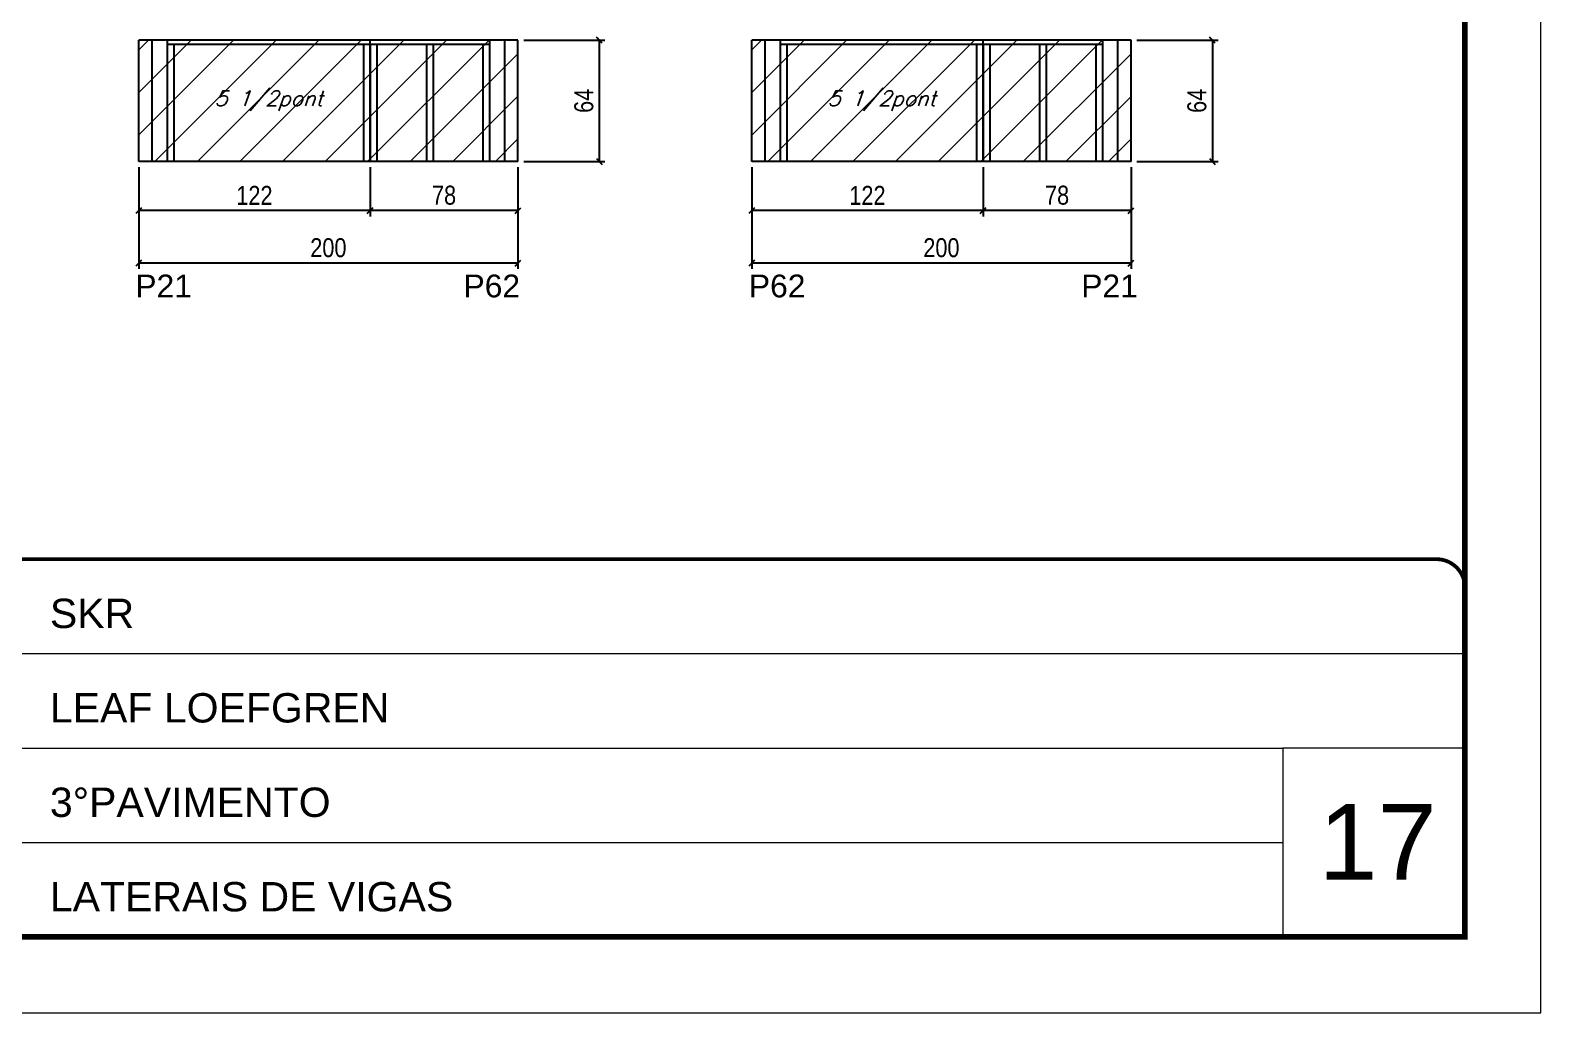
# Model space of a CAD drawing. Extents: x 3309 to 9563, y -2522 to 14608.
# Drawn here: x 3998 to 4794, y 8964 to 9482 of the extents above; entities that cross this region are included whole.
import ezdxf

# ---------------------------------------------------------------- set-up
doc = ezdxf.new("R2010")
doc.units = 0
doc.linetypes.add('CONTINUO', pattern=[0])
doc.linetypes.add('DASHED', pattern=[0.75, 0.5, -0.25])
for name, color, linetype in [('5', 5, 'Continuous'), ('COTA', 241, 'Continuous'), ('Painéis', 200, 'Continuous'), ('SARR_2.2x7', 40, 'Continuous'), ('SARR_3.5x7', 81, 'Continuous'), ('texto', 7, 'Continuous')]:
    doc.layers.add(name, color=color, linetype=linetype)
for name, color, linetype, lineweight in [('CARIMBO', 255, 'Continuous', 9), ('Folhas', 255, 'Continuous', 9), ('Hachura', 251, 'Continuous', 9), ('SARRAFO DE PRESSAO', 251, 'DASHED', 9)]:
    doc.layers.add(name, color=color, linetype=linetype, lineweight=lineweight)
doc.styles.add('ARIAL', font='arial.ttf')
doc.styles.add('COTA TECNICA', font='techl___.ttf', dxfattribs={"height": 10})
doc.styles.add('Romans', font='romans.shx')
doc.styles.get("Standard").update_dxf_attribs({"font": 'arial.ttf'})
doc.dimstyles.new('PAINEL', dxfattribs={"dimtxt": 10, "dimasz": 3, "dimexe": 3, "dimexo": 3, "dimgap": 3, "dimtad": 1, "dimdec": 1, "dimzin": 12, "dimdsep": 46, "dimtxsty": 'COTA TECNICA', "dimblk1": 'OBLIQUE', "dimblk2": 'OBLIQUE', "dimsah": 1, "dimcen": 0.9, "dimclrd": 4, "dimclre": 4, "dimclrt": 240, "dimadec": 1, "dimazin": 3, "dimtfac": 1, "dimtdec": 1, "dimtmove": 0, "dimatfit": 3, "dimfxl": 1, "dimtolj": 1, "dimtzin": 12, "dimarcsym": 0})

# ---------------------------------------------------------------- blocks, each defined once
blk = doc.blocks.new('9999999999')
at = {"color": 30, "linetype": 'CONTINUO'}
for p, q in [((98564.56, 34379.64), (99583.98, 34379.64)), ((98564.56, 34329.83), (99487.98, 34329.83)), ((99583.98, 34329.83), (99487.98, 34329.83)), ((99487.98, 34329.83), (99487.98, 34230.21)), ((98564.56, 34280.02), (99487.98, 34280.02))]:
    blk.add_line(p, q, dxfattribs=at)
at = {"color": 30, "linetype": 'CONTINUO', "const_width": 2}
blk.add_lwpolyline([(99583.98, 34230.21), (99583.98, 34414.45, 0.414214), (99568.98, 34429.45), (98228.98, 34429.45, 0.414214), (98213.98, 34414.45), (98213.98, 34245.21, 0.414214), (98228.98, 34230.21), (99583.98, 34230.21)], format="xyb", dxfattribs=at)
at = {"layer": 'Folhas'}
blk.add_lwpolyline([(98138.98, 34190.21), (99623.98, 34190.21), (99623.98, 35240.21), (98138.98, 35240.21)], close=True, dxfattribs=at)
at = {"layer": 'Folhas', "color": 30, "const_width": 3}
blk.add_lwpolyline([(98213.98, 34230.21), (99583.98, 34230.21), (99583.98, 35200.21), (98213.98, 35200.21)], close=True, dxfattribs=at)
at = {"color": 7, "linetype": 'Continuous', "ltscale": 5, "style": 'ARIAL'}
for s, height, p in [('SKR', 15.483, (98837.68, 34393.13)), ('LEAF LOEFGREN', 15.4829, (98837.68, 34343.32)), ('3°PAVIMENTO', 15.4829, (98837.68, 34293.51)), ('LATERAIS DE VIGAS', 15.4829, (98837.68, 34243.7))]:
    blk.add_text(s, height=height, dxfattribs=at).set_placement(p)
blk = doc.blocks.new('_Oblique')
at = {"color": 0, "linetype": 'ByBlock', "lineweight": -2}
blk.add_line((-0.5, -0.5), (0.5, 0.5), dxfattribs=at)
blk = doc.blocks.new('*D527')
at = {"layer": 'COTA', "color": 4, "linetype": 'ByBlock', "lineweight": -2, "transparency": 16777216}
for p, q in [((4176.94, 9409.54), (4176.94, 9383.62)), ((4254.94, 9409.54), (4254.94, 9383.62)), ((4254.94, 9386.62), (4176.94, 9386.62))]:
    blk.add_line(p, q, dxfattribs=at)
at = {"layer": 'Defpoints', "color": 0, "linetype": 'ByBlock', "transparency": 16777216}
for p in [(4176.94, 9412.54), (4254.94, 9412.54), (4176.94, 9386.62)]:
    blk.add_point(p, dxfattribs=at)
at = {"layer": 'COTA', "color": 4, "linetype": 'ByBlock', "lineweight": -2, "transparency": 16777216, "xscale": 3, "yscale": 3, "zscale": 3, "rotation": 180}
blk.add_blockref('_Oblique', (4176.94, 9386.62), dxfattribs=at)
at = {"layer": 'COTA', "color": 4, "linetype": 'ByBlock', "lineweight": -2, "transparency": 16777216, "xscale": 3, "yscale": 3, "zscale": 3}
blk.add_blockref('_Oblique', (4254.94, 9386.62), dxfattribs=at)
at = {"layer": 'COTA', "color": 240, "linetype": 'ByBlock', "transparency": 16777216, "insert": (4215.94, 9394.72), "char_height": 10, "attachment_point": 5, "style": 'COTA TECNICA'}
blk.add_mtext('\\A1;78', dxfattribs=at)
blk = doc.blocks.new('*D528')
at = {"layer": 'COTA', "color": 4, "linetype": 'ByBlock', "lineweight": -2, "transparency": 16777216}
for p, q in [((4054.94, 9409.54), (4054.94, 9383.62)), ((4176.94, 9409.54), (4176.94, 9383.62)), ((4176.94, 9386.62), (4054.94, 9386.62))]:
    blk.add_line(p, q, dxfattribs=at)
at = {"layer": 'Defpoints', "color": 0, "linetype": 'ByBlock', "transparency": 16777216}
for p in [(4054.94, 9412.54), (4176.94, 9412.54), (4054.94, 9386.62)]:
    blk.add_point(p, dxfattribs=at)
at = {"layer": 'COTA', "color": 4, "linetype": 'ByBlock', "lineweight": -2, "transparency": 16777216, "xscale": 3, "yscale": 3, "zscale": 3, "rotation": 180}
blk.add_blockref('_Oblique', (4054.94, 9386.62), dxfattribs=at)
at = {"layer": 'COTA', "color": 4, "linetype": 'ByBlock', "lineweight": -2, "transparency": 16777216, "xscale": 3, "yscale": 3, "zscale": 3}
blk.add_blockref('_Oblique', (4176.94, 9386.62), dxfattribs=at)
at = {"layer": 'COTA', "color": 240, "linetype": 'ByBlock', "transparency": 16777216, "insert": (4115.94, 9394.68), "char_height": 10, "attachment_point": 5, "style": 'COTA TECNICA'}
blk.add_mtext('\\A1;122', dxfattribs=at)
blk = doc.blocks.new('*D545')
at = {"layer": 'COTA', "color": 4, "linetype": 'ByBlock', "lineweight": -2, "transparency": 16777216}
for p, q in [((4054.94, 9409.54), (4054.94, 9355.92)), ((4254.94, 9409.54), (4254.94, 9355.92)), ((4254.94, 9358.92), (4054.94, 9358.92))]:
    blk.add_line(p, q, dxfattribs=at)
at = {"layer": 'Defpoints', "color": 0, "linetype": 'ByBlock', "transparency": 16777216}
for p in [(4054.94, 9412.54), (4254.94, 9412.54), (4054.94, 9358.92)]:
    blk.add_point(p, dxfattribs=at)
at = {"layer": 'COTA', "color": 4, "linetype": 'ByBlock', "lineweight": -2, "transparency": 16777216, "xscale": 3, "yscale": 3, "zscale": 3, "rotation": 180}
blk.add_blockref('_Oblique', (4054.94, 9358.92), dxfattribs=at)
at = {"layer": 'COTA', "color": 4, "linetype": 'ByBlock', "lineweight": -2, "transparency": 16777216, "xscale": 3, "yscale": 3, "zscale": 3}
blk.add_blockref('_Oblique', (4254.94, 9358.92), dxfattribs=at)
at = {"layer": 'COTA', "color": 240, "linetype": 'ByBlock', "transparency": 16777216, "insert": (4154.94, 9367.02), "char_height": 10, "attachment_point": 5, "style": 'COTA TECNICA'}
blk.add_mtext('\\A1;200', dxfattribs=at)
blk = doc.blocks.new('*D546')
at = {"layer": 'COTA', "color": 4, "lineweight": -2, "transparency": 16777216}
for p, q in [((4257.94, 9476.54), (4300.83, 9476.54)), ((4297.83, 9476.54), (4297.83, 9412.54)), ((4257.94, 9412.54), (4300.83, 9412.54))]:
    blk.add_line(p, q, dxfattribs=at)
at = {"layer": 'Defpoints', "color": 0, "transparency": 16777216}
for p in [(4254.94, 9476.54), (4254.94, 9412.54), (4297.83, 9412.54)]:
    blk.add_point(p, dxfattribs=at)
at = {"layer": 'COTA', "color": 4, "lineweight": -2, "transparency": 16777216, "xscale": 3, "yscale": 3, "zscale": 3}
for p, rotation in [((4297.83, 9476.54), 90), ((4297.83, 9412.54), 270)]:
    blk.add_blockref('_Oblique', p, dxfattribs=dict(at, rotation=rotation))
at = {"layer": 'COTA', "color": 240, "transparency": 16777216, "insert": (4289.73, 9444.54), "char_height": 10, "attachment_point": 5, "rotation": 90, "style": 'COTA TECNICA'}
blk.add_mtext('\\A1;64', dxfattribs=at)
blk = doc.blocks.new('*D534')
at = {"layer": 'COTA', "color": 4, "linetype": 'ByBlock', "lineweight": -2, "transparency": 16777216}
for p, q in [((4500.25, 9409.54), (4500.25, 9383.62)), ((4578.25, 9409.54), (4578.25, 9383.62)), ((4578.25, 9386.62), (4500.25, 9386.62))]:
    blk.add_line(p, q, dxfattribs=at)
at = {"layer": 'Defpoints', "color": 0, "linetype": 'ByBlock', "transparency": 16777216}
for p in [(4500.25, 9412.54), (4578.25, 9412.54), (4500.25, 9386.62)]:
    blk.add_point(p, dxfattribs=at)
at = {"layer": 'COTA', "color": 4, "linetype": 'ByBlock', "lineweight": -2, "transparency": 16777216, "xscale": 3, "yscale": 3, "zscale": 3, "rotation": 180}
blk.add_blockref('_Oblique', (4500.25, 9386.62), dxfattribs=at)
at = {"layer": 'COTA', "color": 4, "linetype": 'ByBlock', "lineweight": -2, "transparency": 16777216, "xscale": 3, "yscale": 3, "zscale": 3}
blk.add_blockref('_Oblique', (4578.25, 9386.62), dxfattribs=at)
at = {"layer": 'COTA', "color": 240, "linetype": 'ByBlock', "transparency": 16777216, "insert": (4539.25, 9394.72), "char_height": 10, "attachment_point": 5, "style": 'COTA TECNICA'}
blk.add_mtext('\\A1;78', dxfattribs=at)
blk = doc.blocks.new('*D535')
at = {"layer": 'COTA', "color": 4, "linetype": 'ByBlock', "lineweight": -2, "transparency": 16777216}
for p, q in [((4378.25, 9409.54), (4378.25, 9383.62)), ((4500.25, 9409.54), (4500.25, 9383.62)), ((4500.25, 9386.62), (4378.25, 9386.62))]:
    blk.add_line(p, q, dxfattribs=at)
at = {"layer": 'Defpoints', "color": 0, "linetype": 'ByBlock', "transparency": 16777216}
for p in [(4378.25, 9412.54), (4500.25, 9412.54), (4378.25, 9386.62)]:
    blk.add_point(p, dxfattribs=at)
at = {"layer": 'COTA', "color": 4, "linetype": 'ByBlock', "lineweight": -2, "transparency": 16777216, "xscale": 3, "yscale": 3, "zscale": 3, "rotation": 180}
blk.add_blockref('_Oblique', (4378.25, 9386.62), dxfattribs=at)
at = {"layer": 'COTA', "color": 4, "linetype": 'ByBlock', "lineweight": -2, "transparency": 16777216, "xscale": 3, "yscale": 3, "zscale": 3}
blk.add_blockref('_Oblique', (4500.25, 9386.62), dxfattribs=at)
at = {"layer": 'COTA', "color": 240, "linetype": 'ByBlock', "transparency": 16777216, "insert": (4439.25, 9394.68), "char_height": 10, "attachment_point": 5, "style": 'COTA TECNICA'}
blk.add_mtext('\\A1;122', dxfattribs=at)
blk = doc.blocks.new('*D547')
at = {"layer": 'COTA', "color": 4, "linetype": 'ByBlock', "lineweight": -2, "transparency": 16777216}
for p, q in [((4378.25, 9409.54), (4378.25, 9355.92)), ((4578.25, 9409.54), (4578.25, 9355.92)), ((4578.25, 9358.92), (4378.25, 9358.92))]:
    blk.add_line(p, q, dxfattribs=at)
at = {"layer": 'Defpoints', "color": 0, "linetype": 'ByBlock', "transparency": 16777216}
for p in [(4378.25, 9412.54), (4578.25, 9412.54), (4378.25, 9358.92)]:
    blk.add_point(p, dxfattribs=at)
at = {"layer": 'COTA', "color": 4, "linetype": 'ByBlock', "lineweight": -2, "transparency": 16777216, "xscale": 3, "yscale": 3, "zscale": 3, "rotation": 180}
blk.add_blockref('_Oblique', (4378.25, 9358.92), dxfattribs=at)
at = {"layer": 'COTA', "color": 4, "linetype": 'ByBlock', "lineweight": -2, "transparency": 16777216, "xscale": 3, "yscale": 3, "zscale": 3}
blk.add_blockref('_Oblique', (4578.25, 9358.92), dxfattribs=at)
at = {"layer": 'COTA', "color": 240, "linetype": 'ByBlock', "transparency": 16777216, "insert": (4478.25, 9367.02), "char_height": 10, "attachment_point": 5, "style": 'COTA TECNICA'}
blk.add_mtext('\\A1;200', dxfattribs=at)
blk = doc.blocks.new('*D548')
at = {"layer": 'COTA', "color": 4, "lineweight": -2, "transparency": 16777216}
for p, q in [((4581.25, 9476.54), (4624.15, 9476.54)), ((4621.15, 9476.54), (4621.15, 9412.54)), ((4581.25, 9412.54), (4624.15, 9412.54))]:
    blk.add_line(p, q, dxfattribs=at)
at = {"layer": 'Defpoints', "color": 0, "transparency": 16777216}
for p in [(4578.25, 9476.54), (4578.25, 9412.54), (4621.15, 9412.54)]:
    blk.add_point(p, dxfattribs=at)
at = {"layer": 'COTA', "color": 4, "lineweight": -2, "transparency": 16777216, "xscale": 3, "yscale": 3, "zscale": 3}
for p, rotation in [((4621.15, 9476.54), 90), ((4621.15, 9412.54), 270)]:
    blk.add_blockref('_Oblique', p, dxfattribs=dict(at, rotation=rotation))
at = {"layer": 'COTA', "color": 240, "transparency": 16777216, "insert": (4613.04, 9444.54), "char_height": 10, "attachment_point": 5, "rotation": 90, "style": 'COTA TECNICA'}
blk.add_mtext('\\A1;64', dxfattribs=at)

msp = doc.modelspace()

# ---------------------------------------------------------------- hatches: boundary and pattern name
at = {"layer": 'Hachura', "linetype": 'ByBlock'}
h = msp.add_hatch(dxfattribs=at)
h.set_pattern_fill('ANSI31', color=256, scale=5)
h.set_pattern_definition([(45, (-2958.414, -2346.365), (-11.22532, 11.22532), [])])
h.paths.add_polyline_path([(4176.94, 9476.54), (4054.94, 9476.54), (4054.94, 9412.54), (4176.94, 9412.54)])
h.paths.add_polyline_path([(4176.94, 9476.54), (4176.94, 9412.54), (4254.94, 9412.54), (4254.94, 9476.54)])
h = msp.add_hatch(dxfattribs=at)
h.set_pattern_fill('ANSI31', color=256, scale=5)
h.set_pattern_definition([(45, (-2635.097, -2346.365), (-11.22532, 11.22532), [])])
h.paths.add_polyline_path([(4500.25, 9476.54), (4378.25, 9476.54), (4378.25, 9412.54), (4500.25, 9412.54)])
h.paths.add_polyline_path([(4500.25, 9476.54), (4500.25, 9412.54), (4578.25, 9412.54), (4578.25, 9476.54)])

# ---------------------------------------------------------------- linework, layer by layer
at = {"layer": 'Painéis', "linetype": 'ByBlock'}
for p, q in [((4254.94, 9476.54), (4054.94, 9476.54)), ((4054.94, 9412.54), (4054.94, 9476.54)), ((4176.94, 9412.54), (4176.94, 9476.54)), ((4254.94, 9412.54), (4254.94, 9476.54)), ((4578.25, 9476.54), (4378.25, 9476.54)), ((4378.25, 9412.54), (4378.25, 9476.54)), ((4500.25, 9412.54), (4500.25, 9476.54)), ((4578.25, 9412.54), (4578.25, 9476.54)), ((4254.94, 9412.54), (4054.94, 9412.54)), ((4578.25, 9412.54), (4378.25, 9412.54))]:
    msp.add_line(p, q, dxfattribs=at)
at = {"layer": 'SARR_2.2x7', "linetype": 'Continuous'}
for p, q in [((4061.94, 9412.54), (4061.94, 9476.54)), ((4176.94, 9474.34), (4069.94, 9474.34)), ((4239.94, 9474.34), (4176.94, 9474.34)), ((4247.94, 9412.54), (4247.94, 9476.54)), ((4385.25, 9412.54), (4385.25, 9476.54)), ((4500.25, 9474.34), (4393.25, 9474.34)), ((4563.25, 9474.34), (4500.25, 9474.34)), ((4571.25, 9412.54), (4571.25, 9476.54))]:
    msp.add_line(p, q, dxfattribs=at)
at = {"layer": 'SARR_3.5x7'}
for p, q in [((4069.94, 9476.54), (4069.94, 9412.54)), ((4073.44, 9474.34), (4073.44, 9412.54)), ((4173.44, 9474.34), (4173.44, 9412.54)), ((4176.94, 9474.34), (4176.94, 9412.54)), ((4180.44, 9474.34), (4180.44, 9412.54)), ((4206.7, 9474.34), (4206.7, 9412.54)), ((4210.2, 9474.34), (4210.2, 9412.54)), ((4236.44, 9474.34), (4236.44, 9412.54)), ((4239.94, 9476.54), (4239.94, 9412.54)), ((4393.25, 9476.54), (4393.25, 9412.54)), ((4396.75, 9474.34), (4396.75, 9412.54)), ((4496.75, 9474.34), (4496.75, 9412.54)), ((4500.25, 9474.34), (4500.25, 9412.54)), ((4503.75, 9474.34), (4503.75, 9412.54)), ((4530.02, 9474.34), (4530.02, 9412.54)), ((4533.52, 9474.34), (4533.52, 9412.54)), ((4559.75, 9474.34), (4559.75, 9412.54)), ((4563.25, 9476.54), (4563.25, 9412.54))]:
    msp.add_line(p, q, dxfattribs=at)

# ---------------------------------------------------------------- block references
at = {"layer": 'SARRAFO DE PRESSAO', "color": 6, "linetype": 'ByBlock'}
msp.add_blockref('9999999999', (-94829.61, -25226.65), dxfattribs=at)

# ---------------------------------------------------------------- texts
at = {"layer": '5', "linetype": 'Continuous'}
for s, rotation, p in [('P21', 0.00004, (4053.14, 9340.9)), ('P62', 0.00004, (4226.23, 9340.9)), ('P62', 359.99996, (4376.72, 9340.9)), ('P21', 359.99996, (4552.01, 9340.9))]:
    msp.add_text(s, height=12, rotation=rotation, dxfattribs=at).set_placement(p)
at = {"layer": 'CARIMBO', "style": 'ARIAL'}
msp.add_text('17', height=40, dxfattribs=at).set_placement((4677.23, 9033.7))
at = {"layer": 'texto', "color": 2, "char_height": 8, "attachment_point": 5, "style": 'Romans'}
for insert in [(4123.44, 9444.54), (4446.75, 9444.54)]:
    msp.add_mtext('{\\Q19;\\C256;5 1/2pont}', dxfattribs=dict(at, insert=insert))

# ---------------------------------------------------------------- dimensions: what is measured, and where the dimension line sits
at = {"layer": 'COTA'}
for base, p1, p2, picture, middle in [((4297.83, 9412.54), (4254.94, 9476.54), (4254.94, 9412.54), '*D546', (4289.73, 9444.54)), ((4621.15, 9412.54), (4578.25, 9476.54), (4578.25, 9412.54), '*D548', (4613.04, 9444.54))]:
    dim = msp.add_linear_dim(base=base, p1=p1, p2=p2, angle=90, dimstyle='PAINEL', dxfattribs=at)
    dim.commit()
    dim.dimension.update_dxf_attribs({"geometry": picture, "text_midpoint": middle})
at = {"layer": 'COTA', "linetype": 'ByBlock'}
for base, p1, p2, picture, middle in [((4054.94, 9386.62), (4176.94, 9412.54), (4054.94, 9412.54), '*D528', (4115.94, 9394.68)), ((4378.25, 9386.62), (4500.25, 9412.54), (4378.25, 9412.54), '*D535', (4439.25, 9394.68))]:
    dim = msp.add_linear_dim(base=base, p1=p1, p2=p2, angle=180, dimstyle='PAINEL', override={"dimtmove": 1}, dxfattribs=at)
    dim.commit()
    dim.dimension.update_dxf_attribs({"geometry": picture, "text_midpoint": middle})
for base, p1, p2, picture, middle in [((4054.94, 9358.92), (4254.94, 9412.54), (4054.94, 9412.54), '*D545', (4154.94, 9367.02)), ((4176.94, 9386.62), (4254.94, 9412.54), (4176.94, 9412.54), '*D527', (4215.94, 9394.72)), ((4378.25, 9358.92), (4578.25, 9412.54), (4378.25, 9412.54), '*D547', (4478.25, 9367.02)), ((4500.25, 9386.62), (4578.25, 9412.54), (4500.25, 9412.54), '*D534', (4539.25, 9394.72))]:
    dim = msp.add_linear_dim(base=base, p1=p1, p2=p2, angle=180, dimstyle='PAINEL', dxfattribs=at)
    dim.commit()
    dim.dimension.update_dxf_attribs({"geometry": picture, "text_midpoint": middle})

doc.saveas('drawing.dxf')
